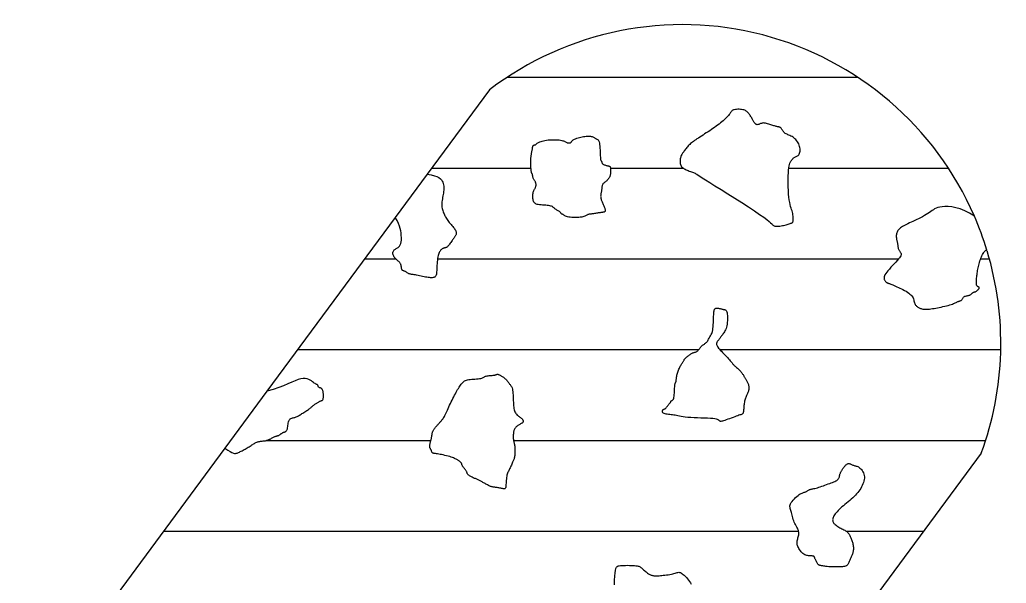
# Model space of a CAD drawing. Header units: millimetres. Extents: x -3 to 2253, y -3 to 1300.
# Drawn here: x 1507.609 to 1508.288, y 904.402 to 904.79 of the extents above; entities that cross this region are included whole.
import ezdxf

# ---------------------------------------------------------------- set-up
doc = ezdxf.new("R2010")
doc.units = ezdxf.units.MM
doc.layers.add('VEILIG', color=7, linetype='Continuous')

# ---------------------------------------------------------------- blocks, each defined once
blk = doc.blocks.new('*X629')
at = {"color": 0}
for p, q in [((101.94453, 103.75), (102.18601, 103.75)), ((101.89259, 103.6875), (101.96097, 103.6875)), ((102.01571, 103.6875), (102.06572, 103.6875)), ((102.13854, 103.6875), (102.24845, 103.6875)), ((101.8464, 103.625), (101.86789, 103.625)), ((101.89657, 103.625), (102.21417, 103.625)), ((102.27068, 103.625), (102.27674, 103.625)), ((101.8002, 103.5625), (102.07651, 103.5625)), ((102.09114, 103.5625), (102.28452, 103.5625)), ((101.77884, 103.5), (101.89203, 103.5)), ((101.94894, 103.5), (102.2741, 103.5)), ((101.70781, 103.4375), (102.14525, 103.4375)), ((102.17809, 103.4375), (102.23139, 103.4375)), ((101.7074, 103.375), (101.75426, 103.375)), ((101.79472, 103.375), (101.90115, 103.375)), ((101.93266, 103.375), (102.01757, 103.375)), ((102.06626, 103.375), (102.1852, 103.375)), ((101.8924, 103.3125), (102.139, 103.3125)), ((101.94423, 103.25), (101.99079, 103.25)), ((102.05123, 103.25), (102.0928, 103.25)), ((101.96731, 103.1875), (101.96899, 103.1875)), ((102.01502, 103.1875), (102.04661, 103.1875)), ((101.97093, 103.125), (102.00041, 103.125))]:
    blk.add_line(p, q, dxfattribs=at)
blk = doc.blocks.new('PIC-26')
at = {"layer": 'VEILIG'}
for p, q in [((2.93246, -0.25855), (2.88946, -0.31674)), ((2.88946, -0.31674), (2.86743, -0.34654)), ((2.86743, -0.34654), (2.77912, -0.46603)), ((2.77912, -0.46603), (2.75014, -0.50523)), ((2.75007, -0.50533), (2.67515, -0.60669)), ((3.27107, -0.50882), (2.95823, -0.93207))]:
    blk.add_line(p, q, dxfattribs=at)
for points in [[(3.09789, -0.27516), (3.09746, -0.27572), (3.09695, -0.27633), (3.09635, -0.27699), (3.09568, -0.27768), (3.09494, -0.2784), (3.09414, -0.27914), (3.09329, -0.27989), (3.0924, -0.28066), (3.09146, -0.28142), (3.09049, -0.28218), (3.08949, -0.28295), (3.08845, -0.28371), (3.08739, -0.28447), (3.0863, -0.28524), (3.08519, -0.286), (3.08405, -0.28676), (3.0829, -0.28752), (3.08174, -0.28828), (3.08058, -0.28903), (3.07945, -0.28976), (3.07834, -0.29048), (3.07727, -0.29117), (3.07625, -0.29183), (3.0753, -0.29246), (3.07442, -0.29305), (3.07361, -0.29362), (3.07286, -0.29415), (3.07217, -0.29467), (3.07153, -0.29519), (3.07092, -0.29569), (3.07035, -0.29621), (3.0698, -0.29673), (3.06928, -0.29728), (3.06877, -0.29784), (3.06829, -0.2984), (3.06782, -0.29897), (3.06737, -0.29955), (3.06694, -0.30011), (3.06653, -0.30067), (3.06614, -0.30121), (3.06577, -0.30174), (3.06542, -0.30225), (3.06509, -0.30276), (3.06479, -0.30327), (3.06452, -0.30379), (3.06428, -0.30433), (3.06407, -0.30489), (3.0639, -0.30549), (3.06377, -0.30611), (3.06368, -0.30677), (3.06363, -0.30744), (3.06362, -0.30811), (3.06367, -0.30877), (3.06376, -0.30941), (3.0639, -0.31001), (3.06411, -0.31057), (3.06436, -0.31108), (3.06468, -0.31154), (3.06505, -0.31195), (3.06548, -0.31233), (3.06597, -0.31268), (3.06651, -0.31301), (3.06711, -0.31332), (3.06777, -0.31363), (3.06848, -0.31393), (3.06923, -0.31423), (3.07, -0.31453), (3.07077, -0.31482), (3.07152, -0.3151), (3.07223, -0.31537), (3.07289, -0.31563), (3.07347, -0.31587), (3.07397, -0.3161), (3.07449, -0.31637), (3.07513, -0.31675), (3.07601, -0.31729), (3.07723, -0.31806), (3.07891, -0.31913), (3.08114, -0.32055), (3.08405, -0.32238), (3.08769, -0.32466), (3.09192, -0.3273), (3.09653, -0.33019), (3.10132, -0.33322), (3.10611, -0.33626), (3.1107, -0.33921), (3.11487, -0.34195), (3.11845, -0.34436), (3.12127, -0.34636), (3.1234, -0.34797), (3.12496, -0.34924), (3.12605, -0.35021), (3.12679, -0.35093), (3.12729, -0.35146), (3.12766, -0.35183), (3.12801, -0.35209), (3.12844, -0.35229), (3.12895, -0.35244), (3.12954, -0.35253), (3.1302, -0.35258), (3.13091, -0.35257), (3.13168, -0.35252), (3.13248, -0.35243), (3.1333, -0.3523), (3.13415, -0.35213), (3.135, -0.35193), (3.13584, -0.35171), (3.13666, -0.35148), (3.13744, -0.35125), (3.13817, -0.35104), (3.13883, -0.35084), (3.13941, -0.35067), (3.1399, -0.35053), (3.1403, -0.35041), (3.14063, -0.3503), (3.14088, -0.35016), (3.14109, -0.34998), (3.14124, -0.34975), (3.14136, -0.34944), (3.14144, -0.34904), (3.14151, -0.34853), (3.14155, -0.34791), (3.14157, -0.34722), (3.14155, -0.34644), (3.14149, -0.34562), (3.14139, -0.34475), (3.14124, -0.34385), (3.14104, -0.34293), (3.14078, -0.34201), (3.14048, -0.34105), (3.14016, -0.34003), (3.13982, -0.33889), (3.13948, -0.33761), (3.13915, -0.33615), (3.13885, -0.33448), (3.1386, -0.33255), (3.13839, -0.33036), (3.13825, -0.32797), (3.13816, -0.32545), (3.13811, -0.32289), (3.13812, -0.32036), (3.13817, -0.31796), (3.13826, -0.31575), (3.13839, -0.31383), (3.13856, -0.31225), (3.13876, -0.31098), (3.13899, -0.30999), (3.13923, -0.30923), (3.13948, -0.30864), (3.13974, -0.30819), (3.13999, -0.30783), (3.14022, -0.30752), (3.14044, -0.30722), (3.14066, -0.30691), (3.14087, -0.30662), (3.14109, -0.30633), (3.14133, -0.30604), (3.1416, -0.30578), (3.1419, -0.30552), (3.14226, -0.30528), (3.14267, -0.30506), (3.14311, -0.30484), (3.14359, -0.30462), (3.14407, -0.30437), (3.14453, -0.30408), (3.14498, -0.30374), (3.14538, -0.30333), (3.14572, -0.30284), (3.14599, -0.30226), (3.14618, -0.3016), (3.14629, -0.30087), (3.14633, -0.30009), (3.14629, -0.29927), (3.14618, -0.29843), (3.14599, -0.29758), (3.14572, -0.29673), (3.14538, -0.29591), (3.14496, -0.2951), (3.14449, -0.29433), (3.14396, -0.29361), (3.14339, -0.29292), (3.14277, -0.2923), (3.14212, -0.29173), (3.14144, -0.29124), (3.14075, -0.29082), (3.14005, -0.29045), (3.13934, -0.29013), (3.13865, -0.28984), (3.13797, -0.28956), (3.13732, -0.28926), (3.13671, -0.28895), (3.13615, -0.28859), (3.13565, -0.28819), (3.13519, -0.28774), (3.13479, -0.28727), (3.13442, -0.28679), (3.1341, -0.28632), (3.13381, -0.28587), (3.13354, -0.28547), (3.1333, -0.28513), (3.13308, -0.28486), (3.13287, -0.28466), (3.13266, -0.28451), (3.13244, -0.2844), (3.1322, -0.28431), (3.13193, -0.28425), (3.13162, -0.28419), (3.13127, -0.28412), (3.13086, -0.28403), (3.1304, -0.28393), (3.12989, -0.2838), (3.12933, -0.28366), (3.12874, -0.2835), (3.12812, -0.28332), (3.12747, -0.28311), (3.12679, -0.2829), (3.1261, -0.28266), (3.12539, -0.28242), (3.12468, -0.28218), (3.12397, -0.28195), (3.12327, -0.28176), (3.12258, -0.28161), (3.12192, -0.28151), (3.1213, -0.28147), (3.1207, -0.28151), (3.12015, -0.2816), (3.11963, -0.28174), (3.11914, -0.28191), (3.11869, -0.28209), (3.11827, -0.28227), (3.11788, -0.28242), (3.11751, -0.28254), (3.11717, -0.28261), (3.11686, -0.28263), (3.11657, -0.2826), (3.11629, -0.28253), (3.11604, -0.28242), (3.1158, -0.28227), (3.11557, -0.28209), (3.11535, -0.28187), (3.11514, -0.28162), (3.11493, -0.28134), (3.11472, -0.28103), (3.11451, -0.28069), (3.11429, -0.28031), (3.11406, -0.27991), (3.11383, -0.27948), (3.11357, -0.27901), (3.1133, -0.27852), (3.11301, -0.278), (3.1127, -0.27747), (3.11238, -0.27693), (3.11204, -0.27639), (3.11169, -0.27586), (3.11133, -0.27535), (3.11096, -0.27486), (3.11057, -0.2744), (3.11017, -0.27398), (3.10974, -0.2736), (3.10927, -0.27326), (3.10876, -0.27295), (3.10818, -0.27269), (3.10754, -0.27247), (3.10682, -0.2723), (3.10603, -0.27217), (3.10517, -0.27209), (3.10428, -0.27205), (3.1034, -0.27206), (3.10253, -0.2721), (3.10172, -0.27219), (3.101, -0.27231), (3.10038, -0.27246), (3.09989, -0.27265), (3.09951, -0.27288), (3.09921, -0.27314), (3.09897, -0.27345), (3.09874, -0.2738), (3.0985, -0.2742), (3.09823, -0.27466)], [(2.96112, -0.30365), (2.96121, -0.30311), (2.96131, -0.30256), (2.96142, -0.302), (2.96153, -0.30144), (2.96164, -0.30089), (2.96175, -0.30036), (2.96185, -0.29986), (2.96194, -0.29938), (2.962, -0.29894), (2.96206, -0.29854), (2.96211, -0.29818), (2.96217, -0.29785), (2.96223, -0.29757), (2.96231, -0.29732), (2.96241, -0.29711), (2.96255, -0.29694), (2.96272, -0.2968), (2.96292, -0.2967), (2.96313, -0.29662), (2.96336, -0.29656), (2.96359, -0.2965), (2.96381, -0.29645), (2.96401, -0.2964), (2.96418, -0.29633), (2.96431, -0.29624), (2.96443, -0.29614), (2.96454, -0.29601), (2.96466, -0.29587), (2.96481, -0.29571), (2.96501, -0.29553), (2.96526, -0.29533), (2.9656, -0.29511), (2.96603, -0.29487), (2.96655, -0.29462), (2.96717, -0.29437), (2.96789, -0.29411), (2.9687, -0.29387), (2.96961, -0.29365), (2.97061, -0.29345), (2.97171, -0.29327), (2.97289, -0.29314), (2.97414, -0.29305), (2.97543, -0.29299), (2.97672, -0.29297), (2.97798, -0.29299), (2.97918, -0.29305), (2.98028, -0.29314), (2.98127, -0.29327), (2.98211, -0.29345), (2.98283, -0.29364), (2.98343, -0.29386), (2.98394, -0.29409), (2.98439, -0.29432), (2.98479, -0.29453), (2.98517, -0.29473), (2.98555, -0.2949), (2.98593, -0.29504), (2.98633, -0.29513), (2.98673, -0.29519), (2.98712, -0.29521), (2.98749, -0.29519), (2.98783, -0.29513), (2.98814, -0.29504), (2.98839, -0.2949), (2.9886, -0.29473), (2.98877, -0.29453), (2.98893, -0.29429), (2.98911, -0.29404), (2.98932, -0.29376), (2.9896, -0.29347), (2.98996, -0.29317), (2.99043, -0.29287), (2.99103, -0.29256), (2.99174, -0.29226), (2.99254, -0.29197), (2.99341, -0.2917), (2.99432, -0.29144), (2.99527, -0.29121), (2.99621, -0.291), (2.99715, -0.29083), (2.99804, -0.2907), (2.9989, -0.2906), (2.99971, -0.29055), (3.00048, -0.29053), (3.0012, -0.29055), (3.00187, -0.2906), (3.00249, -0.2907), (3.00305, -0.29083), (3.00356, -0.291), (3.00401, -0.2912), (3.00443, -0.29142), (3.0048, -0.29165), (3.00515, -0.29187), (3.00548, -0.29209), (3.00579, -0.29229), (3.0061, -0.29246), (3.00641, -0.2926), (3.00671, -0.29273), (3.007, -0.2929), (3.00727, -0.29312), (3.00753, -0.29344), (3.00776, -0.29389), (3.00797, -0.2945), (3.00814, -0.29531), (3.00827, -0.29633), (3.00837, -0.29752), (3.00845, -0.29883), (3.00852, -0.30019), (3.00857, -0.30156), (3.00862, -0.30287), (3.00868, -0.30406), (3.00875, -0.30508), (3.00883, -0.30589), (3.00893, -0.3065), (3.00904, -0.30695), (3.00915, -0.30727), (3.00927, -0.30749), (3.00938, -0.30765), (3.00948, -0.30779), (3.00956, -0.30793), (3.00963, -0.3081), (3.00969, -0.3083), (3.00976, -0.30853), (3.00984, -0.30877), (3.00995, -0.30902), (3.0101, -0.30927), (3.01031, -0.30952), (3.01058, -0.30976), (3.01092, -0.30998), (3.01132, -0.31018), (3.01176, -0.31036), (3.01223, -0.31052), (3.01271, -0.31067), (3.01318, -0.31079), (3.01363, -0.3109), (3.01404, -0.31098), (3.01439, -0.31105), (3.01469, -0.31111), (3.01495, -0.31119), (3.01516, -0.31129), (3.01533, -0.31142), (3.01547, -0.31161), (3.01558, -0.31187), (3.01567, -0.3122), (3.01573, -0.31263), (3.01578, -0.31313), (3.01581, -0.31369), (3.01582, -0.31429), (3.01581, -0.31491), (3.01578, -0.31552), (3.01573, -0.31612), (3.01567, -0.31668), (3.01558, -0.31719), (3.01548, -0.31764), (3.01535, -0.31806), (3.01521, -0.31844), (3.01505, -0.31878), (3.01487, -0.31911), (3.01467, -0.31943), (3.01445, -0.31973), (3.01421, -0.32004), (3.01395, -0.32034), (3.01368, -0.32064), (3.0134, -0.32093), (3.01311, -0.32121), (3.01281, -0.32148), (3.01251, -0.32173), (3.01221, -0.32197), (3.0119, -0.32219), (3.0116, -0.3224), (3.01131, -0.32262), (3.01104, -0.32284), (3.01078, -0.32308), (3.01055, -0.32335), (3.01034, -0.32365), (3.01017, -0.32401), (3.01004, -0.32442), (3.00993, -0.32487), (3.00985, -0.32537), (3.00979, -0.32589), (3.00974, -0.32643), (3.00969, -0.32698), (3.00963, -0.32753), (3.00956, -0.32808), (3.00948, -0.3286), (3.00938, -0.32911), (3.00928, -0.3296), (3.00918, -0.33009), (3.00909, -0.33056), (3.00902, -0.33102), (3.00897, -0.33149), (3.00895, -0.33194), (3.00897, -0.3324), (3.00902, -0.33286), (3.00911, -0.33333), (3.00923, -0.3338), (3.00938, -0.33428), (3.00955, -0.33478), (3.00975, -0.33529), (3.00997, -0.33581), (3.01021, -0.33635), (3.01045, -0.33691), (3.01071, -0.33747), (3.01096, -0.33802), (3.0112, -0.33857), (3.01143, -0.3391), (3.01163, -0.33961), (3.0118, -0.34008), (3.01193, -0.34052), (3.01203, -0.34092), (3.01209, -0.34129), (3.01211, -0.34161), (3.01209, -0.3419), (3.01203, -0.34215), (3.01193, -0.34236), (3.0118, -0.34253), (3.01163, -0.34266), (3.01142, -0.34277), (3.01116, -0.34285), (3.01086, -0.34291), (3.01051, -0.34296), (3.01011, -0.34301), (3.00966, -0.34307), (3.00915, -0.34314), (3.00859, -0.34322), (3.00799, -0.34332), (3.00735, -0.34343), (3.00669, -0.34354), (3.00602, -0.34366), (3.00535, -0.34377), (3.00469, -0.34387), (3.00407, -0.34395), (3.00347, -0.34402), (3.00292, -0.34408), (3.0024, -0.34413), (3.0019, -0.34418), (3.00144, -0.34424), (3.001, -0.34432), (3.00059, -0.34443), (3.0002, -0.34456), (2.99982, -0.34473), (2.99945, -0.34493), (2.99904, -0.34515), (2.9986, -0.34538), (2.99808, -0.3456), (2.99748, -0.34582), (2.99677, -0.34602), (2.99593, -0.34619), (2.99494, -0.34632), (2.99384, -0.34642), (2.99266, -0.34648), (2.99145, -0.3465), (2.99023, -0.34648), (2.98906, -0.34642), (2.98796, -0.34632), (2.98697, -0.34619), (2.98613, -0.34602), (2.98542, -0.34582), (2.98483, -0.3456), (2.98435, -0.34538), (2.98395, -0.34515), (2.98362, -0.34493), (2.98334, -0.34473), (2.9831, -0.34456), (2.98288, -0.34443), (2.98268, -0.34432), (2.9825, -0.34424), (2.98234, -0.34418), (2.9822, -0.34413), (2.98207, -0.34408), (2.98197, -0.34402), (2.98188, -0.34395), (2.98181, -0.34387), (2.98175, -0.34376), (2.98169, -0.34364), (2.9816, -0.34349), (2.98149, -0.34333), (2.98134, -0.34315), (2.98113, -0.34295), (2.98086, -0.34273), (2.98052, -0.34249), (2.98012, -0.34224), (2.97968, -0.34197), (2.97921, -0.34169), (2.97873, -0.3414), (2.97826, -0.3411), (2.97781, -0.3408), (2.9774, -0.34049), (2.97705, -0.34019), (2.97672, -0.33989), (2.9764, -0.3396), (2.97606, -0.33932), (2.97567, -0.33906), (2.9752, -0.33883), (2.97464, -0.33863), (2.97394, -0.33846), (2.97311, -0.33832), (2.97216, -0.33821), (2.97113, -0.33813), (2.97005, -0.33805), (2.96897, -0.33797), (2.96791, -0.33788), (2.96691, -0.33778), (2.96601, -0.33764), (2.96523, -0.33747), (2.96458, -0.33725), (2.96404, -0.33699), (2.96359, -0.33668), (2.96323, -0.3363), (2.96294, -0.33587), (2.96272, -0.33537), (2.96255, -0.33479), (2.96241, -0.33415), (2.96232, -0.33344), (2.96226, -0.3327), (2.96224, -0.33194), (2.96226, -0.33118), (2.96232, -0.33044), (2.96241, -0.32974), (2.96255, -0.32909), (2.96272, -0.32852), (2.96292, -0.32801), (2.96313, -0.32755), (2.96336, -0.32714), (2.96359, -0.32675), (2.96381, -0.32638), (2.96401, -0.32601), (2.96418, -0.32563), (2.96431, -0.32524), (2.9644, -0.32484), (2.96446, -0.32443), (2.96448, -0.32401), (2.96446, -0.32359), (2.9644, -0.32317), (2.96431, -0.32277), (2.96418, -0.32238), (2.96401, -0.32201), (2.96381, -0.32165), (2.96359, -0.3213), (2.96336, -0.32095), (2.96313, -0.32061), (2.96292, -0.32026), (2.96272, -0.3199), (2.96255, -0.31953), (2.96241, -0.31914), (2.96231, -0.31874), (2.96223, -0.31834), (2.96217, -0.31795), (2.96211, -0.31758), (2.96206, -0.31724), (2.962, -0.31694), (2.96194, -0.31668), (2.96185, -0.31648), (2.96175, -0.3163), (2.96164, -0.31614), (2.96153, -0.31597), (2.96142, -0.31575), (2.96131, -0.31548), (2.96121, -0.31512), (2.96112, -0.31464), (2.96106, -0.31405), (2.961, -0.31334), (2.96097, -0.31256), (2.96094, -0.31172), (2.96093, -0.31085), (2.96092, -0.30998), (2.96092, -0.30913), (2.96092, -0.30834), (2.96092, -0.30761), (2.96092, -0.30695), (2.96093, -0.30634), (2.96094, -0.30577), (2.96097, -0.30523), (2.961, -0.3047), (2.96106, -0.30418)], [(3.06085, -0.45935), (3.06092, -0.45901), (3.06097, -0.45859), (3.06102, -0.45812), (3.06108, -0.45759), (3.06114, -0.45702), (3.06122, -0.4564), (3.06132, -0.45575), (3.06146, -0.45507), (3.06163, -0.45438), (3.06183, -0.45367), (3.06207, -0.45296), (3.06232, -0.45225), (3.0626, -0.45155), (3.06289, -0.45087), (3.06319, -0.45021), (3.06349, -0.44958), (3.0638, -0.44899), (3.0641, -0.44843), (3.0644, -0.44791), (3.06469, -0.44742), (3.06497, -0.44695), (3.06524, -0.44652), (3.0655, -0.4461), (3.06573, -0.44571), (3.06595, -0.44534), (3.06616, -0.44499), (3.06636, -0.44465), (3.06655, -0.44434), (3.06674, -0.44404), (3.06694, -0.44377), (3.06714, -0.44351), (3.06736, -0.44327), (3.0676, -0.44305), (3.06785, -0.44284), (3.06812, -0.44265), (3.06841, -0.44246), (3.0687, -0.44226), (3.06899, -0.44207), (3.0693, -0.44186), (3.0696, -0.44164), (3.06991, -0.4414), (3.07021, -0.44116), (3.07053, -0.4409), (3.07085, -0.44065), (3.07118, -0.44041), (3.07152, -0.44018), (3.07187, -0.43998), (3.07225, -0.43981), (3.07264, -0.43967), (3.07304, -0.43956), (3.07346, -0.43946), (3.07387, -0.43935), (3.07429, -0.43923), (3.07471, -0.43907), (3.07511, -0.43886), (3.0755, -0.43859), (3.07588, -0.43825), (3.07623, -0.43785), (3.07658, -0.43741), (3.07693, -0.43694), (3.07727, -0.43646), (3.07762, -0.43598), (3.07798, -0.43554), (3.07835, -0.43513), (3.07874, -0.43477), (3.07915, -0.43446), (3.07956, -0.43418), (3.07998, -0.43391), (3.0804, -0.43364), (3.08081, -0.43335), (3.08122, -0.43304), (3.08161, -0.43269), (3.08198, -0.43228), (3.08234, -0.43182), (3.08268, -0.43133), (3.08301, -0.4308), (3.08333, -0.43026), (3.08364, -0.42971), (3.08395, -0.42916), (3.08425, -0.42862), (3.08456, -0.42809), (3.08486, -0.42755), (3.08515, -0.42699), (3.08542, -0.42638), (3.08568, -0.42569), (3.08591, -0.4249), (3.08612, -0.42398), (3.08629, -0.42292), (3.08642, -0.4217), (3.08653, -0.42035), (3.08661, -0.41893), (3.08667, -0.41747), (3.08672, -0.41604), (3.08678, -0.41468), (3.08683, -0.41342), (3.0869, -0.41234), (3.08699, -0.41144), (3.08709, -0.41074), (3.08722, -0.4102), (3.08736, -0.40979), (3.08752, -0.4095), (3.0877, -0.4093), (3.0879, -0.40917), (3.08812, -0.40908), (3.08836, -0.40901), (3.08862, -0.40896), (3.08889, -0.40894), (3.08919, -0.40893), (3.0895, -0.40894), (3.08984, -0.40896), (3.09019, -0.40901), (3.09056, -0.40908), (3.09095, -0.40916), (3.09136, -0.40926), (3.09177, -0.40937), (3.09219, -0.40949), (3.09261, -0.4096), (3.09303, -0.40971), (3.09343, -0.40981), (3.09382, -0.40989), (3.09419, -0.40996), (3.09454, -0.41004), (3.09487, -0.41015), (3.09517, -0.41033), (3.09544, -0.41058), (3.09568, -0.41095), (3.09589, -0.41146), (3.09606, -0.41213), (3.09619, -0.41298), (3.09628, -0.41399), (3.09633, -0.41511), (3.09634, -0.4163), (3.0963, -0.41754), (3.0962, -0.41877), (3.09606, -0.41997), (3.09586, -0.42109), (3.0956, -0.4221), (3.0953, -0.42301), (3.09495, -0.42383), (3.09458, -0.42457), (3.09419, -0.42525), (3.09379, -0.42587), (3.0934, -0.42644), (3.09301, -0.42699), (3.09263, -0.42751), (3.09228, -0.42802), (3.09194, -0.42851), (3.09161, -0.42897), (3.09129, -0.42942), (3.09097, -0.42985), (3.09067, -0.43026), (3.09036, -0.43065), (3.09006, -0.43102), (3.08976, -0.43138), (3.08949, -0.43173), (3.08924, -0.43208), (3.08903, -0.43242), (3.08887, -0.43277), (3.08877, -0.43313), (3.08873, -0.4335), (3.08877, -0.43389), (3.08889, -0.43431), (3.08909, -0.43476), (3.08937, -0.43526), (3.08974, -0.4358), (3.09019, -0.43639), (3.09074, -0.43705), (3.09138, -0.43778), (3.09211, -0.43857), (3.09291, -0.43943), (3.09375, -0.44031), (3.09461, -0.44121), (3.09546, -0.4421), (3.09627, -0.44296), (3.09702, -0.44376), (3.09769, -0.44449), (3.09824, -0.44513), (3.09871, -0.44569), (3.0991, -0.44619), (3.09944, -0.44663), (3.09976, -0.44703), (3.10006, -0.44741), (3.10038, -0.44778), (3.10074, -0.44815), (3.10115, -0.44855), (3.1016, -0.44895), (3.10209, -0.44937), (3.1026, -0.44981), (3.10311, -0.45025), (3.10363, -0.4507), (3.10413, -0.45116), (3.10461, -0.45161), (3.10505, -0.45207), (3.10545, -0.45253), (3.10582, -0.45298), (3.10616, -0.45342), (3.10647, -0.45385), (3.10675, -0.45428), (3.10701, -0.45468), (3.10725, -0.45507), (3.10747, -0.45545), (3.10768, -0.45581), (3.10788, -0.45615), (3.10807, -0.4565), (3.10826, -0.45684), (3.10845, -0.45719), (3.10866, -0.45755), (3.10888, -0.45792), (3.10912, -0.45832), (3.10937, -0.45873), (3.10962, -0.45915), (3.10987, -0.4596), (3.11012, -0.46007), (3.11034, -0.46056), (3.11054, -0.46106), (3.11071, -0.46159), (3.11085, -0.46213), (3.11094, -0.46269), (3.111, -0.46325), (3.11102, -0.46383), (3.111, -0.4644), (3.11094, -0.46496), (3.11085, -0.46552), (3.11071, -0.46606), (3.11054, -0.46659), (3.11034, -0.4671), (3.11012, -0.46761), (3.10987, -0.46813), (3.10962, -0.46865), (3.10937, -0.46918), (3.10912, -0.46975), (3.10888, -0.47034), (3.10866, -0.47097), (3.10846, -0.47163), (3.10828, -0.47232), (3.10812, -0.47304), (3.10797, -0.47377), (3.10785, -0.47452), (3.10775, -0.47527), (3.10766, -0.47604), (3.10759, -0.4768), (3.10754, -0.47755), (3.10748, -0.47827), (3.10743, -0.47896), (3.10737, -0.4796), (3.10729, -0.48019), (3.10718, -0.4807), (3.10705, -0.48113), (3.10687, -0.48146), (3.10665, -0.48173), (3.10636, -0.48194), (3.10598, -0.48212), (3.10551, -0.48229), (3.10493, -0.48247), (3.10423, -0.48269), (3.10339, -0.48296), (3.1024, -0.4833), (3.1013, -0.48369), (3.10012, -0.48413), (3.09891, -0.48459), (3.09769, -0.48504), (3.09652, -0.48548), (3.09542, -0.48587), (3.09443, -0.48621), (3.09359, -0.48648), (3.09289, -0.48668), (3.09231, -0.48681), (3.09184, -0.48687), (3.09146, -0.48689), (3.09117, -0.48684), (3.09094, -0.48675), (3.09077, -0.48662), (3.09062, -0.48645), (3.09047, -0.48625), (3.09024, -0.48603), (3.0899, -0.48581), (3.08939, -0.48558), (3.08865, -0.48536), (3.08763, -0.48516), (3.08629, -0.48499), (3.08459, -0.48486), (3.08258, -0.48475), (3.08037, -0.48466), (3.07802, -0.48459), (3.07563, -0.48451), (3.07327, -0.48442), (3.07103, -0.48431), (3.06899, -0.48418), (3.06722, -0.48401), (3.06569, -0.48381), (3.06437, -0.48359), (3.06322, -0.48336), (3.06218, -0.48314), (3.06123, -0.48292), (3.06033, -0.48272), (3.05942, -0.48255), (3.05849, -0.48241), (3.05755, -0.48231), (3.0566, -0.48221), (3.05568, -0.48212), (3.05482, -0.48202), (3.05402, -0.48189), (3.05331, -0.48173), (3.05271, -0.48153), (3.05224, -0.48128), (3.05189, -0.48098), (3.05165, -0.48065), (3.05151, -0.48031), (3.05146, -0.47997), (3.05148, -0.47964), (3.05156, -0.47935), (3.05169, -0.47909), (3.05186, -0.47889), (3.05206, -0.47873), (3.05229, -0.47861), (3.05253, -0.4785), (3.05278, -0.47841), (3.05304, -0.47832), (3.05329, -0.47821), (3.05352, -0.47807), (3.05374, -0.4779), (3.05395, -0.4777), (3.05414, -0.47746), (3.05434, -0.47721), (3.05453, -0.47693), (3.05472, -0.47664), (3.05493, -0.47634), (3.05515, -0.47604), (3.05539, -0.47573), (3.05564, -0.47543), (3.05589, -0.47513), (3.05614, -0.47484), (3.05638, -0.47456), (3.05661, -0.47429), (3.05681, -0.47404), (3.05698, -0.4738), (3.05712, -0.47358), (3.05722, -0.47338), (3.05731, -0.4732), (3.05739, -0.47304), (3.05747, -0.47289), (3.05755, -0.47277), (3.05766, -0.47266), (3.0578, -0.47258), (3.05797, -0.47251), (3.05817, -0.47243), (3.05838, -0.47232), (3.05861, -0.47214), (3.05884, -0.47189), (3.05906, -0.47152), (3.05925, -0.47101), (3.05942, -0.47034), (3.05956, -0.46949), (3.05966, -0.46849), (3.05974, -0.46741), (3.05981, -0.46627), (3.05986, -0.46513), (3.05991, -0.46404), (3.05997, -0.46305), (3.06004, -0.4622), (3.06012, -0.46152), (3.06022, -0.46101), (3.06033, -0.46062), (3.06044, -0.46032), (3.06056, -0.46007), (3.06066, -0.45985), (3.06076, -0.45962)], [(2.90129, -0.48357), (2.90168, -0.48283), (2.90209, -0.48202), (2.90252, -0.48112), (2.90297, -0.48016), (2.90343, -0.47914), (2.90392, -0.47807), (2.90443, -0.47697), (2.90495, -0.47583), (2.90549, -0.47468), (2.90605, -0.47352), (2.90662, -0.47236), (2.90719, -0.4712), (2.90776, -0.47007), (2.90833, -0.46896), (2.90888, -0.4679), (2.90943, -0.46688), (2.90995, -0.46592), (2.91046, -0.46501), (2.91096, -0.46416), (2.91144, -0.46337), (2.91191, -0.46263), (2.91238, -0.46196), (2.91284, -0.46134), (2.91329, -0.46077), (2.91375, -0.46027), (2.91423, -0.45982), (2.91473, -0.45942), (2.91528, -0.45907), (2.91588, -0.45877), (2.91656, -0.45851), (2.91732, -0.4583), (2.91818, -0.45813), (2.91915, -0.45799), (2.9202, -0.45789), (2.92129, -0.4578), (2.9224, -0.45772), (2.92349, -0.45764), (2.92453, -0.45755), (2.92549, -0.45745), (2.92632, -0.45731), (2.92701, -0.45714), (2.92758, -0.45694), (2.92806, -0.45673), (2.92848, -0.4565), (2.92887, -0.45627), (2.92927, -0.45605), (2.9297, -0.45586), (2.93019, -0.45569), (2.93076, -0.45555), (2.93141, -0.45545), (2.93211, -0.45537), (2.93283, -0.4553), (2.93355, -0.45525), (2.93425, -0.4552), (2.9349, -0.45514), (2.93548, -0.45507), (2.93597, -0.45499), (2.93638, -0.45489), (2.93672, -0.45479), (2.937, -0.45469), (2.93726, -0.4546), (2.93748, -0.45453), (2.9377, -0.45448), (2.93792, -0.45446), (2.93816, -0.45448), (2.93842, -0.45454), (2.93869, -0.45462), (2.93899, -0.45474), (2.9393, -0.45489), (2.93964, -0.45507), (2.93999, -0.45526), (2.94036, -0.45548), (2.94075, -0.45572), (2.94116, -0.45598), (2.94157, -0.45625), (2.94199, -0.45655), (2.94241, -0.45686), (2.94282, -0.4572), (2.94323, -0.45755), (2.94362, -0.45792), (2.94399, -0.45831), (2.94435, -0.45872), (2.94469, -0.45913), (2.94502, -0.45955), (2.94534, -0.45997), (2.94565, -0.46039), (2.94596, -0.46079), (2.94627, -0.46118), (2.94657, -0.46156), (2.94687, -0.46193), (2.94716, -0.46234), (2.94744, -0.46278), (2.94769, -0.4633), (2.94793, -0.4639), (2.94813, -0.46461), (2.9483, -0.46545), (2.94844, -0.46644), (2.94854, -0.46755), (2.94862, -0.46875), (2.94868, -0.47001), (2.94874, -0.4713), (2.94879, -0.47258), (2.94884, -0.47383), (2.94891, -0.47502), (2.949, -0.47612), (2.94911, -0.47712), (2.94925, -0.47805), (2.94942, -0.47889), (2.94963, -0.47965), (2.94988, -0.48034), (2.95019, -0.48097), (2.95054, -0.48153), (2.95095, -0.48204), (2.9514, -0.4825), (2.95188, -0.48291), (2.95237, -0.48329), (2.95286, -0.48364), (2.95334, -0.48397), (2.95379, -0.48428), (2.9542, -0.48459), (2.95456, -0.48489), (2.95485, -0.48519), (2.9551, -0.48549), (2.9553, -0.48578), (2.95544, -0.48606), (2.95555, -0.48633), (2.95561, -0.48659), (2.95563, -0.48682), (2.95561, -0.48704), (2.95555, -0.48725), (2.95544, -0.48745), (2.9553, -0.48764), (2.9551, -0.48783), (2.95485, -0.48803), (2.95456, -0.48823), (2.9542, -0.48845), (2.95379, -0.48869), (2.95334, -0.48895), (2.95286, -0.48922), (2.95237, -0.48952), (2.95188, -0.48984), (2.9514, -0.49017), (2.95095, -0.49052), (2.95054, -0.49089), (2.95019, -0.49129), (2.94988, -0.4917), (2.94963, -0.49214), (2.94942, -0.4926), (2.94925, -0.49309), (2.94911, -0.49361), (2.949, -0.49417), (2.94891, -0.49476), (2.94884, -0.49539), (2.9488, -0.49604), (2.94877, -0.49671), (2.94876, -0.49738), (2.94877, -0.49804), (2.9488, -0.49868), (2.94884, -0.49929), (2.94891, -0.49985), (2.949, -0.50036), (2.9491, -0.50083), (2.9492, -0.50128), (2.94932, -0.50173), (2.94943, -0.5022), (2.94954, -0.50271), (2.94964, -0.50328), (2.94973, -0.50392), (2.94979, -0.50465), (2.94984, -0.50545), (2.94987, -0.5063), (2.94988, -0.50718), (2.94987, -0.50805), (2.94984, -0.5089), (2.94979, -0.5097), (2.94973, -0.51043), (2.94964, -0.51107), (2.94953, -0.51164), (2.94941, -0.51215), (2.94927, -0.51262), (2.94911, -0.51307), (2.94892, -0.51352), (2.94872, -0.51399), (2.9485, -0.5145), (2.94827, -0.51506), (2.94801, -0.51567), (2.94774, -0.51631), (2.94746, -0.51697), (2.94717, -0.51764), (2.94687, -0.51831), (2.94657, -0.51896), (2.94627, -0.51959), (2.94596, -0.52019), (2.94566, -0.52076), (2.94537, -0.52133), (2.94509, -0.52191), (2.94484, -0.52251), (2.94461, -0.52317), (2.9444, -0.52388), (2.94423, -0.52468), (2.9441, -0.52556), (2.94399, -0.52651), (2.94391, -0.52749), (2.94385, -0.52847), (2.94379, -0.52942), (2.94374, -0.53032), (2.94369, -0.53112), (2.94362, -0.5318), (2.94353, -0.53234), (2.94342, -0.53274), (2.94327, -0.53302), (2.94309, -0.5332), (2.94285, -0.53329), (2.94256, -0.53332), (2.94221, -0.53329), (2.94179, -0.53323), (2.94129, -0.53314), (2.94074, -0.53304), (2.94015, -0.53293), (2.93952, -0.53282), (2.93889, -0.53271), (2.93827, -0.5326), (2.93767, -0.5325), (2.93711, -0.53241), (2.9366, -0.53234), (2.93614, -0.53229), (2.93571, -0.53224), (2.9353, -0.53218), (2.9349, -0.53212), (2.9345, -0.53204), (2.93409, -0.53194), (2.93365, -0.5318), (2.93317, -0.53163), (2.93266, -0.53143), (2.93213, -0.53119), (2.93159, -0.53094), (2.93103, -0.53066), (2.93047, -0.53037), (2.92992, -0.53007), (2.92937, -0.52977), (2.92885, -0.52946), (2.92834, -0.52916), (2.92785, -0.52886), (2.92736, -0.52857), (2.92689, -0.52829), (2.92642, -0.52802), (2.92596, -0.52777), (2.92551, -0.52753), (2.92505, -0.52731), (2.92459, -0.5271), (2.92412, -0.52691), (2.92365, -0.52671), (2.92317, -0.52652), (2.92267, -0.52633), (2.92216, -0.52612), (2.92164, -0.5259), (2.9211, -0.52566), (2.92055, -0.52541), (2.92, -0.52514), (2.91948, -0.52486), (2.91898, -0.52457), (2.91852, -0.52427), (2.91811, -0.52397), (2.91777, -0.52366), (2.9175, -0.52336), (2.91729, -0.52305), (2.91712, -0.52273), (2.91698, -0.52241), (2.91685, -0.52209), (2.91671, -0.52174), (2.91655, -0.52139), (2.91635, -0.52102), (2.91609, -0.52063), (2.91579, -0.52022), (2.91547, -0.51981), (2.91513, -0.51939), (2.91479, -0.51897), (2.91446, -0.51855), (2.91416, -0.51815), (2.9139, -0.51776), (2.9137, -0.51739), (2.91355, -0.51703), (2.91342, -0.5167), (2.91332, -0.51639), (2.91323, -0.51609), (2.91313, -0.51581), (2.91302, -0.51556), (2.91289, -0.51532), (2.91272, -0.5151), (2.91251, -0.51489), (2.91227, -0.51469), (2.912, -0.5145), (2.9117, -0.51431), (2.91137, -0.51411), (2.91102, -0.51391), (2.91065, -0.51369), (2.91026, -0.51345), (2.90983, -0.5132), (2.90936, -0.51293), (2.90884, -0.51265), (2.90825, -0.51236), (2.90759, -0.51206), (2.90683, -0.51175), (2.90597, -0.51145), (2.905, -0.51115), (2.90394, -0.51085), (2.90283, -0.51056), (2.90169, -0.51028), (2.90055, -0.51002), (2.89944, -0.50979), (2.89839, -0.50959), (2.89742, -0.50941), (2.89656, -0.50928), (2.89581, -0.50917), (2.89515, -0.50909), (2.8946, -0.50901), (2.89412, -0.50893), (2.89373, -0.50884), (2.8934, -0.50874), (2.89315, -0.5086), (2.89294, -0.50843), (2.89279, -0.50823), (2.89267, -0.508), (2.89257, -0.50775), (2.89249, -0.50749), (2.89241, -0.50722), (2.89233, -0.50695), (2.89222, -0.50669), (2.8921, -0.50643), (2.89195, -0.50618), (2.89179, -0.50592), (2.89164, -0.50565), (2.89149, -0.50537), (2.89137, -0.50505), (2.89128, -0.5047), (2.89123, -0.50431), (2.89123, -0.50386), (2.89127, -0.50338), (2.89135, -0.50286), (2.89146, -0.50232), (2.89158, -0.50177), (2.89172, -0.50121), (2.89186, -0.50066), (2.892, -0.50011), (2.89213, -0.49959), (2.89224, -0.4991), (2.89235, -0.49862), (2.89244, -0.49816), (2.89253, -0.49771), (2.8926, -0.49728), (2.89267, -0.49686), (2.89273, -0.49645), (2.89279, -0.49605), (2.89284, -0.49566), (2.89291, -0.49528), (2.89298, -0.4949), (2.89307, -0.49451), (2.89318, -0.49413), (2.89333, -0.49375), (2.89351, -0.49336), (2.89373, -0.49296), (2.89398, -0.49255), (2.89427, -0.49215), (2.89457, -0.49174), (2.8949, -0.49133), (2.89524, -0.49092), (2.89559, -0.49051), (2.89594, -0.49011), (2.89629, -0.48971), (2.89663, -0.48932), (2.89697, -0.48893), (2.8973, -0.48856), (2.89763, -0.48819), (2.89796, -0.48782), (2.89828, -0.48747), (2.89861, -0.48712), (2.89892, -0.48678), (2.89924, -0.48644), (2.89956, -0.48608), (2.89988, -0.48569), (2.90021, -0.48526), (2.90056, -0.48477), (2.90091, -0.48421)], [(3.1445, -0.56844), (3.14467, -0.56781), (3.14485, -0.56715), (3.14504, -0.56645), (3.14521, -0.56574), (3.14534, -0.56501), (3.14541, -0.56426), (3.14541, -0.5635), (3.14531, -0.56274), (3.14511, -0.56197), (3.14481, -0.5612), (3.14444, -0.56043), (3.14401, -0.55963), (3.14356, -0.55882), (3.14311, -0.55799), (3.14267, -0.55712), (3.14226, -0.55622), (3.1419, -0.55529), (3.1416, -0.55434), (3.14133, -0.55337), (3.14109, -0.55241), (3.14087, -0.55147), (3.14066, -0.55056), (3.14044, -0.5497), (3.14022, -0.5489), (3.13999, -0.54817), (3.13976, -0.5475), (3.13956, -0.54687), (3.13941, -0.54625), (3.13934, -0.54564), (3.13936, -0.54501), (3.13952, -0.54433), (3.13982, -0.54361), (3.14028, -0.54281), (3.14088, -0.54196), (3.14159, -0.54109), (3.14239, -0.54022), (3.14323, -0.53938), (3.14408, -0.5386), (3.14492, -0.53789), (3.14572, -0.5373), (3.14644, -0.53683), (3.1471, -0.53647), (3.1477, -0.5362), (3.14824, -0.536), (3.14873, -0.53585), (3.14918, -0.53572), (3.1496, -0.5356), (3.14999, -0.53547), (3.15037, -0.5353), (3.15072, -0.5351), (3.15107, -0.53488), (3.15142, -0.53465), (3.15176, -0.53442), (3.15211, -0.53421), (3.15247, -0.53401), (3.15284, -0.53384), (3.15323, -0.5337), (3.15366, -0.53359), (3.15412, -0.5335), (3.15462, -0.5334), (3.15519, -0.5333), (3.15582, -0.53318), (3.15653, -0.53302), (3.15732, -0.53282), (3.1582, -0.53256), (3.15917, -0.53226), (3.16019, -0.53192), (3.16126, -0.53155), (3.16236, -0.53116), (3.16347, -0.53076), (3.16458, -0.53036), (3.16566, -0.52997), (3.16671, -0.5296), (3.16771, -0.52924), (3.16865, -0.52889), (3.16953, -0.52855), (3.17033, -0.5282), (3.17104, -0.52785), (3.17166, -0.52749), (3.17218, -0.52712), (3.17258, -0.52673), (3.17289, -0.52633), (3.17311, -0.52591), (3.17327, -0.52549), (3.17338, -0.52507), (3.17346, -0.52466), (3.17353, -0.52426), (3.1736, -0.52386), (3.17369, -0.52349), (3.17379, -0.52313), (3.17392, -0.52278), (3.17406, -0.52244), (3.17422, -0.5221), (3.1744, -0.52175), (3.1746, -0.52139), (3.17482, -0.52102), (3.17506, -0.52063), (3.17532, -0.52022), (3.17558, -0.51981), (3.17587, -0.51939), (3.17616, -0.51897), (3.17645, -0.51855), (3.17676, -0.51815), (3.17706, -0.51776), (3.17737, -0.51739), (3.17768, -0.51704), (3.17799, -0.51673), (3.17831, -0.51646), (3.17864, -0.51624), (3.17898, -0.51607), (3.17933, -0.51596), (3.17971, -0.51593), (3.1801, -0.51596), (3.18051, -0.51606), (3.18093, -0.51621), (3.18136, -0.51639), (3.1818, -0.51658), (3.18225, -0.51679), (3.18271, -0.51698), (3.18317, -0.51715), (3.18363, -0.51729), (3.18409, -0.5174), (3.18455, -0.51751), (3.18502, -0.51763), (3.18551, -0.51778), (3.186, -0.51798), (3.18651, -0.51824), (3.18703, -0.51857), (3.18758, -0.519), (3.18812, -0.51952), (3.18865, -0.52012), (3.18915, -0.52079), (3.1896, -0.52152), (3.18998, -0.52232), (3.19029, -0.52317), (3.19049, -0.52407), (3.19059, -0.525), (3.19058, -0.52597), (3.19047, -0.52696), (3.19026, -0.52796), (3.18998, -0.52898), (3.18961, -0.52999), (3.18917, -0.53101), (3.18866, -0.53201), (3.1881, -0.53299), (3.18748, -0.53396), (3.1868, -0.53491), (3.18607, -0.53585), (3.18528, -0.53678), (3.18443, -0.5377), (3.18352, -0.53862), (3.18256, -0.53954), (3.18154, -0.54045), (3.18048, -0.54136), (3.1794, -0.54227), (3.17831, -0.54317), (3.17723, -0.54407), (3.17617, -0.54495), (3.17516, -0.54581), (3.17421, -0.54666), (3.17333, -0.54749), (3.17253, -0.5483), (3.17181, -0.54908), (3.17116, -0.54984), (3.17059, -0.55057), (3.17009, -0.55127), (3.16967, -0.55193), (3.16933, -0.55256), (3.16906, -0.55315), (3.16887, -0.55371), (3.16876, -0.55424), (3.16872, -0.55475), (3.16876, -0.55524), (3.16887, -0.55571), (3.16906, -0.55617), (3.16933, -0.55663), (3.16967, -0.55709), (3.17008, -0.55754), (3.17055, -0.55799), (3.17108, -0.55844), (3.17166, -0.55887), (3.17228, -0.55929), (3.17293, -0.5597), (3.1736, -0.56009), (3.1743, -0.56046), (3.175, -0.56082), (3.17569, -0.56117), (3.17637, -0.56152), (3.17703, -0.56186), (3.17764, -0.56221), (3.1782, -0.56257), (3.17869, -0.56294), (3.17911, -0.56333), (3.17947, -0.56374), (3.17977, -0.56417), (3.18004, -0.56462), (3.18027, -0.56509), (3.18049, -0.56557), (3.18071, -0.56608), (3.18093, -0.5666), (3.18117, -0.56715), (3.18141, -0.56771), (3.18167, -0.56829), (3.18192, -0.56889), (3.18216, -0.56951), (3.18239, -0.57015), (3.18259, -0.57081), (3.18276, -0.57149), (3.18289, -0.57218), (3.18299, -0.57289), (3.18305, -0.5736), (3.18307, -0.57431), (3.18305, -0.57501), (3.18299, -0.5757), (3.18289, -0.57636), (3.18276, -0.57698), (3.18259, -0.57758), (3.18239, -0.57814), (3.18216, -0.57868), (3.18192, -0.5792), (3.18167, -0.57971), (3.18141, -0.58022), (3.18117, -0.58073), (3.18093, -0.58126), (3.18071, -0.5818), (3.1805, -0.58235), (3.18031, -0.5829), (3.18011, -0.58345), (3.17992, -0.58397), (3.17973, -0.58446), (3.17952, -0.58492), (3.1793, -0.58533), (3.17906, -0.58568), (3.17878, -0.58598), (3.17845, -0.58624), (3.17805, -0.58645), (3.17757, -0.58662), (3.17698, -0.58676), (3.17628, -0.58687), (3.17543, -0.58696), (3.17445, -0.58702), (3.17334, -0.58707), (3.17215, -0.5871), (3.1709, -0.58711), (3.16964, -0.5871), (3.16839, -0.58707), (3.16719, -0.58702), (3.16607, -0.58696), (3.16506, -0.58687), (3.16415, -0.58677), (3.16335, -0.58666), (3.16264, -0.58655), (3.16201, -0.58644), (3.16146, -0.58633), (3.16099, -0.58623), (3.16058, -0.58614), (3.16022, -0.58607), (3.15991, -0.58601), (3.15965, -0.58595), (3.15941, -0.58586), (3.15918, -0.58575), (3.15897, -0.5856), (3.15876, -0.58539), (3.15854, -0.58512), (3.1583, -0.58478), (3.15805, -0.58438), (3.1578, -0.58394), (3.15755, -0.58347), (3.15731, -0.58299), (3.15708, -0.58252), (3.15688, -0.58207), (3.15671, -0.58167), (3.15657, -0.58131), (3.15647, -0.58101), (3.15639, -0.58075), (3.15632, -0.58054), (3.15625, -0.58036), (3.15618, -0.58021), (3.1561, -0.58008), (3.156, -0.57997), (3.15588, -0.57988), (3.15572, -0.57979), (3.15552, -0.57972), (3.15529, -0.57966), (3.155, -0.57961), (3.15467, -0.57957), (3.15428, -0.57953), (3.15383, -0.57951), (3.15333, -0.57948), (3.15276, -0.57945), (3.15216, -0.5794), (3.15152, -0.57931), (3.15086, -0.57916), (3.15019, -0.57895), (3.14952, -0.57867), (3.14886, -0.57829), (3.14822, -0.5778), (3.14761, -0.57723), (3.14703, -0.57659), (3.14649, -0.5759), (3.146, -0.57518), (3.14555, -0.57445), (3.14517, -0.57374), (3.14485, -0.57305), (3.1446, -0.57241), (3.14442, -0.57181), (3.1443, -0.57124), (3.14424, -0.57069), (3.14423, -0.57015), (3.14427, -0.5696), (3.14436, -0.56903)]]:
    blk.add_lwpolyline(points, close=True, dxfattribs=at)
for points in [[(2.88946, -0.31674), (2.89223, -0.31719), (2.89447, -0.31774), (2.89623, -0.31837), (2.89758, -0.31907), (2.89859, -0.31982), (2.89932, -0.32062), (2.89984, -0.32145), (2.90022, -0.32231), (2.9005, -0.32318), (2.90071, -0.32407), (2.90085, -0.32497), (2.90092, -0.32588), (2.90094, -0.32681), (2.9009, -0.32776), (2.90081, -0.32872), (2.90068, -0.32971), (2.90051, -0.33071), (2.90031, -0.33172), (2.90011, -0.33274), (2.89991, -0.33375), (2.89973, -0.33476), (2.89959, -0.33574), (2.89949, -0.33671), (2.89945, -0.33764), (2.89949, -0.33854), (2.89959, -0.3394), (2.89976, -0.34023), (2.89996, -0.34103), (2.90021, -0.34179), (2.90049, -0.34254), (2.90078, -0.34325), (2.90108, -0.34395), (2.90139, -0.34463), (2.9017, -0.34529), (2.90203, -0.34595), (2.90238, -0.3466), (2.90276, -0.34725), (2.90317, -0.3479), (2.90363, -0.34857), (2.90414, -0.34924), (2.9047, -0.34994), (2.90529, -0.35065), (2.90591, -0.35136), (2.90653, -0.35207), (2.90713, -0.35277), (2.90768, -0.35345), (2.90819, -0.35411), (2.90861, -0.35474), (2.90895, -0.35533), (2.9092, -0.35589), (2.90936, -0.35641), (2.90945, -0.3569), (2.90948, -0.35736), (2.90944, -0.3578), (2.90936, -0.35821), (2.90922, -0.35861), (2.90905, -0.35898), (2.90885, -0.35934), (2.9086, -0.35971), (2.90833, -0.36008), (2.90803, -0.36047), (2.90771, -0.36089), (2.90736, -0.36135), (2.90699, -0.36186), (2.90659, -0.36242), (2.90619, -0.36302), (2.90578, -0.36364), (2.90536, -0.36425), (2.90494, -0.36485), (2.90452, -0.36541), (2.90412, -0.36591), (2.90373, -0.36634), (2.90336, -0.36668), (2.903, -0.36693), (2.90266, -0.36712), (2.90233, -0.36725), (2.90201, -0.36735), (2.9017, -0.36743), (2.90139, -0.36749), (2.90108, -0.36756), (2.90078, -0.36765), (2.90047, -0.36776), (2.90017, -0.3679), (2.89986, -0.36807), (2.89956, -0.36828), (2.89925, -0.36853), (2.89895, -0.36883), (2.89864, -0.36919), (2.89834, -0.3696), (2.89804, -0.37008), (2.89775, -0.37062), (2.89747, -0.37125), (2.89721, -0.37196), (2.89698, -0.37277), (2.89678, -0.37367), (2.89661, -0.37468), (2.89647, -0.3758), (2.89637, -0.377), (2.89629, -0.37825), (2.89622, -0.37952), (2.89617, -0.38076), (2.89612, -0.38195), (2.89606, -0.38306), (2.89599, -0.38405), (2.89591, -0.38489), (2.8958, -0.38559), (2.89566, -0.38617), (2.89549, -0.38664), (2.89528, -0.38701), (2.89502, -0.38731), (2.89472, -0.38753), (2.89437, -0.38771), (2.89396, -0.38784), (2.89349, -0.38794), (2.89295, -0.388), (2.89236, -0.38801), (2.89169, -0.388), (2.89096, -0.38794), (2.89016, -0.38784), (2.88928, -0.38771), (2.88833, -0.38754), (2.88732, -0.38734), (2.88628, -0.38712), (2.88523, -0.38689), (2.88419, -0.38667), (2.88318, -0.38645), (2.88222, -0.38625), (2.88134, -0.38608), (2.88055, -0.38595), (2.87984, -0.38584), (2.87921, -0.38575), (2.87864, -0.38567), (2.87814, -0.3856), (2.87768, -0.38551), (2.87726, -0.3854), (2.87686, -0.38527), (2.87649, -0.3851), (2.87614, -0.3849), (2.87579, -0.38468), (2.87546, -0.38445), (2.87514, -0.38423), (2.87483, -0.38401), (2.87452, -0.38381), (2.87422, -0.38364), (2.87391, -0.3835), (2.87361, -0.38339), (2.87332, -0.3833), (2.87305, -0.38321), (2.87279, -0.3831), (2.87256, -0.38298), (2.87235, -0.38282), (2.87218, -0.38262), (2.87205, -0.38236), (2.87194, -0.38206), (2.87186, -0.38172), (2.8718, -0.38135), (2.87175, -0.38096), (2.8717, -0.38056), (2.87164, -0.38016), (2.87157, -0.37977), (2.87149, -0.3794), (2.87137, -0.37904), (2.87124, -0.37869), (2.87106, -0.37835), (2.87085, -0.378), (2.8706, -0.37765), (2.8703, -0.3773), (2.86994, -0.37692), (2.86954, -0.37653), (2.86909, -0.37612), (2.86862, -0.37569), (2.86814, -0.37524), (2.86767, -0.37478), (2.86722, -0.37429), (2.86682, -0.37378), (2.86648, -0.37326), (2.86622, -0.37272), (2.86603, -0.37216), (2.86591, -0.37161), (2.86587, -0.37107), (2.86591, -0.37055), (2.86603, -0.37005), (2.86622, -0.3696), (2.86648, -0.36919), (2.86682, -0.36883), (2.86722, -0.36852), (2.86767, -0.36824), (2.86814, -0.36797), (2.86862, -0.3677), (2.86909, -0.36741), (2.86954, -0.3671), (2.86994, -0.36675), (2.8703, -0.36634), (2.8706, -0.36589), (2.87085, -0.36541), (2.87106, -0.36491), (2.87124, -0.36442), (2.87137, -0.36394), (2.87149, -0.36349), (2.87157, -0.36308), (2.87164, -0.36272), (2.87169, -0.36239), (2.87172, -0.36206), (2.87174, -0.36168), (2.87174, -0.36124), (2.87172, -0.36071), (2.8717, -0.36004), (2.87166, -0.35921), (2.87161, -0.3582), (2.8715, -0.35701), (2.8713, -0.35564), (2.87096, -0.35411), (2.87045, -0.35243), (2.86972, -0.3506), (2.86873, -0.34863), (2.86743, -0.34654)], [(3.26636, -0.3456), (3.26301, -0.34347), (3.25974, -0.34183), (3.25662, -0.34062), (3.25365, -0.33979), (3.25089, -0.33928), (3.24836, -0.33904), (3.2461, -0.33902), (3.24414, -0.33916), (3.2425, -0.3394), (3.24113, -0.33974), (3.23998, -0.34016), (3.239, -0.34066), (3.23811, -0.34121), (3.23727, -0.34182), (3.23641, -0.34246), (3.23547, -0.34314), (3.23442, -0.34383), (3.23325, -0.34454), (3.232, -0.34525), (3.23069, -0.34596), (3.22934, -0.34666), (3.22797, -0.34734), (3.22662, -0.348), (3.2253, -0.34863), (3.22403, -0.34923), (3.22282, -0.34978), (3.22167, -0.35031), (3.22059, -0.35082), (3.21957, -0.35131), (3.21863, -0.35178), (3.21775, -0.35224), (3.21695, -0.3527), (3.21623, -0.35316), (3.21558, -0.35362), (3.215, -0.35409), (3.21448, -0.35456), (3.21404, -0.35504), (3.21366, -0.35554), (3.21334, -0.35605), (3.21309, -0.35657), (3.21288, -0.35711), (3.21274, -0.35767), (3.21263, -0.35824), (3.21258, -0.35881), (3.21256, -0.35938), (3.21257, -0.35995), (3.21261, -0.3605), (3.21268, -0.36105), (3.21276, -0.36157), (3.21286, -0.36208), (3.21297, -0.36258), (3.21309, -0.36306), (3.2132, -0.36353), (3.21331, -0.364), (3.21341, -0.36446), (3.21349, -0.36491), (3.21356, -0.36537), (3.21362, -0.36583), (3.21367, -0.36628), (3.21372, -0.36672), (3.21378, -0.36715), (3.21386, -0.36758), (3.21397, -0.36798), (3.2141, -0.36837), (3.21427, -0.36875), (3.21447, -0.3691), (3.21469, -0.36944), (3.21492, -0.36977), (3.21514, -0.37009), (3.21536, -0.37041), (3.21556, -0.37071), (3.21573, -0.37102), (3.21586, -0.37133), (3.21593, -0.37166), (3.21593, -0.37202), (3.21583, -0.37244), (3.21562, -0.37294), (3.21527, -0.37354), (3.21477, -0.37425), (3.2141, -0.37509), (3.21325, -0.37608), (3.21226, -0.37718), (3.21117, -0.37836), (3.21003, -0.37959), (3.2089, -0.38083), (3.20781, -0.38205), (3.20681, -0.3832), (3.20596, -0.38425), (3.20529, -0.38518), (3.20479, -0.38599), (3.20444, -0.38669), (3.20423, -0.3873), (3.20413, -0.38784), (3.20413, -0.38831), (3.2042, -0.38874), (3.20433, -0.38913), (3.2045, -0.38951), (3.20471, -0.38986), (3.20493, -0.39018), (3.20517, -0.39048), (3.20542, -0.39075), (3.20568, -0.39099), (3.20593, -0.3912), (3.20617, -0.39137), (3.20639, -0.39151), (3.20661, -0.39162), (3.20684, -0.39171), (3.20711, -0.3918), (3.20742, -0.39191), (3.2078, -0.39203), (3.20825, -0.39219), (3.20881, -0.39239), (3.20948, -0.39265), (3.21024, -0.39296), (3.21109, -0.39331), (3.21202, -0.39371), (3.213, -0.39415), (3.21402, -0.39462), (3.21507, -0.39512), (3.21614, -0.39565), (3.2172, -0.39619), (3.21825, -0.39675), (3.21927, -0.39733), (3.22023, -0.39794), (3.22113, -0.39856), (3.22195, -0.3992), (3.22266, -0.39985), (3.22326, -0.40053), (3.22373, -0.40123), (3.22409, -0.40193), (3.22437, -0.40263), (3.22458, -0.40333), (3.22476, -0.404), (3.22492, -0.40465), (3.22509, -0.40526), (3.2253, -0.40582), (3.22555, -0.40633), (3.22586, -0.40678), (3.22621, -0.40719), (3.22659, -0.40755), (3.22701, -0.40788), (3.22744, -0.40817), (3.22789, -0.40843), (3.22835, -0.40867), (3.22881, -0.40889), (3.22928, -0.40909), (3.22977, -0.40926), (3.23028, -0.40941), (3.23084, -0.40953), (3.23144, -0.40962), (3.2321, -0.40967), (3.23283, -0.40969), (3.23363, -0.40967), (3.2345, -0.40962), (3.23544, -0.40953), (3.23644, -0.40941), (3.2375, -0.40926), (3.23861, -0.40909), (3.23977, -0.40889), (3.24097, -0.40867), (3.2422, -0.40843), (3.24346, -0.40818), (3.24472, -0.40791), (3.24595, -0.40763), (3.24715, -0.40734), (3.24829, -0.40704), (3.24936, -0.40674), (3.25033, -0.40643), (3.25119, -0.40613), (3.25195, -0.40583), (3.25262, -0.40554), (3.2532, -0.40526), (3.25373, -0.40501), (3.25419, -0.40477), (3.25462, -0.40457), (3.25501, -0.4044), (3.25538, -0.40426), (3.25574, -0.40415), (3.25607, -0.40406), (3.25638, -0.40397), (3.25668, -0.40386), (3.25696, -0.40374), (3.25721, -0.40358), (3.25745, -0.40338), (3.25767, -0.40312), (3.25789, -0.40283), (3.2581, -0.4025), (3.25832, -0.40216), (3.25856, -0.40182), (3.25883, -0.40149), (3.25913, -0.40119), (3.25949, -0.40094), (3.2599, -0.40074), (3.26035, -0.40058), (3.26083, -0.40045), (3.26132, -0.40035), (3.26181, -0.40026), (3.26229, -0.40017), (3.26274, -0.40006), (3.26315, -0.39992), (3.26351, -0.39975), (3.26381, -0.39955), (3.26408, -0.39933), (3.26432, -0.39911), (3.26454, -0.39888), (3.26475, -0.39866), (3.26497, -0.39846), (3.26519, -0.39829), (3.26543, -0.39816), (3.26568, -0.39805), (3.26595, -0.39796), (3.26623, -0.39788), (3.26652, -0.39781), (3.26682, -0.39772), (3.26712, -0.39761), (3.26743, -0.39748), (3.26773, -0.39731), (3.26803, -0.39711), (3.26832, -0.39688), (3.2686, -0.39664), (3.26885, -0.39639), (3.26909, -0.39613), (3.26929, -0.39588), (3.26946, -0.39565), (3.26959, -0.39543), (3.26969, -0.39523), (3.26975, -0.39505), (3.26977, -0.39488), (3.26975, -0.39474), (3.26969, -0.39462), (3.26959, -0.39451), (3.26946, -0.39443), (3.26929, -0.39436), (3.26909, -0.39429), (3.26888, -0.39421), (3.26866, -0.39411), (3.26844, -0.39396), (3.26823, -0.39375), (3.26805, -0.39346), (3.26791, -0.39309), (3.26781, -0.39261), (3.26774, -0.39204), (3.26772, -0.39139), (3.26772, -0.39068), (3.26776, -0.38991), (3.26781, -0.3891), (3.26789, -0.38827), (3.26797, -0.38742), (3.26807, -0.38657), (3.26818, -0.38571), (3.2683, -0.38485), (3.26843, -0.38398), (3.26858, -0.3831), (3.26875, -0.3822), (3.26893, -0.38129), (3.26914, -0.38035), (3.26937, -0.37939), (3.26962, -0.37841), (3.26989, -0.37743), (3.27018, -0.37646), (3.2705, -0.3755), (3.27083, -0.37458), (3.27119, -0.37369), (3.27156, -0.37285), (3.27196, -0.37208), (3.27237, -0.37137), (3.27279, -0.37073), (3.27322, -0.37018), (3.27366, -0.36972), (3.2741, -0.36936), (3.27455, -0.36911), (3.27499, -0.36897)], [(2.75007, -0.50533), (2.7521, -0.50667), (2.75372, -0.50766), (2.75501, -0.50833), (2.75602, -0.50875), (2.75681, -0.50894), (2.75744, -0.50897), (2.75798, -0.50888), (2.75849, -0.50871), (2.75901, -0.5085), (2.75955, -0.50827), (2.76012, -0.50801), (2.76071, -0.50772), (2.76133, -0.50742), (2.76196, -0.50709), (2.76262, -0.50673), (2.7633, -0.50636), (2.76399, -0.50597), (2.7647, -0.50557), (2.76541, -0.50515), (2.76612, -0.50473), (2.76682, -0.50431), (2.7675, -0.5039), (2.76816, -0.5035), (2.76879, -0.50311), (2.76939, -0.50273), (2.76995, -0.50238), (2.77048, -0.50206), (2.77101, -0.50176), (2.77152, -0.50149), (2.77203, -0.50125), (2.77254, -0.50104), (2.77307, -0.50087), (2.77361, -0.50073), (2.77417, -0.50063), (2.77473, -0.50055), (2.77531, -0.50049), (2.77588, -0.50043), (2.77644, -0.50038), (2.777, -0.50032), (2.77754, -0.50026), (2.77807, -0.50017), (2.77858, -0.50007), (2.77907, -0.49994), (2.77955, -0.4998), (2.78003, -0.49964), (2.78049, -0.49945), (2.78095, -0.49925), (2.78141, -0.49904), (2.78187, -0.4988), (2.78232, -0.49855), (2.78277, -0.49829), (2.78322, -0.49804), (2.78365, -0.4978), (2.78407, -0.49758), (2.78448, -0.49737), (2.78487, -0.4972), (2.78524, -0.49707), (2.7856, -0.49696), (2.78594, -0.49687), (2.78627, -0.4968), (2.78659, -0.49672), (2.7869, -0.49663), (2.78721, -0.49652), (2.78752, -0.49639), (2.78782, -0.49622), (2.78812, -0.49602), (2.78842, -0.4958), (2.78871, -0.49558), (2.78899, -0.49535), (2.78926, -0.49513), (2.78952, -0.49493), (2.78976, -0.49476), (2.78998, -0.49463), (2.79018, -0.49452), (2.79038, -0.49444), (2.79057, -0.49438), (2.79076, -0.49433), (2.79096, -0.49427), (2.79116, -0.49422), (2.79138, -0.49415), (2.79162, -0.49406), (2.79187, -0.49394), (2.79212, -0.49378), (2.79238, -0.49357), (2.79262, -0.49328), (2.79284, -0.49292), (2.79304, -0.49247), (2.79322, -0.49191), (2.79335, -0.49125), (2.79346, -0.4905), (2.79357, -0.4897), (2.79367, -0.48888), (2.7938, -0.48807), (2.79396, -0.4873), (2.79417, -0.48661), (2.79444, -0.48601), (2.79478, -0.48554), (2.79518, -0.48518), (2.79564, -0.48491), (2.79614, -0.48471), (2.79667, -0.48456), (2.79721, -0.48444), (2.79776, -0.48432), (2.7983, -0.48418), (2.79883, -0.48401), (2.79934, -0.4838), (2.79985, -0.48356), (2.80036, -0.48329), (2.80089, -0.48299), (2.80142, -0.48266), (2.80198, -0.48231), (2.80258, -0.48194), (2.80321, -0.48155), (2.80386, -0.48114), (2.80453, -0.48073), (2.8052, -0.48031), (2.80586, -0.47989), (2.8065, -0.47948), (2.8071, -0.47907), (2.80767, -0.47868), (2.80817, -0.47831), (2.80863, -0.47795), (2.80905, -0.47761), (2.80945, -0.47728), (2.80982, -0.47696), (2.81018, -0.47665), (2.81055, -0.47634), (2.81092, -0.47604), (2.81131, -0.47573), (2.81172, -0.47543), (2.81213, -0.47513), (2.81255, -0.47484), (2.81297, -0.47456), (2.81338, -0.47429), (2.81379, -0.47404), (2.81418, -0.4738), (2.81455, -0.47358), (2.8149, -0.47338), (2.81524, -0.4732), (2.81555, -0.47304), (2.81585, -0.47289), (2.81612, -0.47277), (2.81638, -0.47266), (2.81662, -0.47258), (2.81684, -0.47251), (2.81704, -0.47244), (2.81722, -0.47237), (2.81738, -0.47227), (2.81753, -0.47214), (2.81765, -0.47195), (2.81776, -0.47169), (2.81784, -0.47136), (2.81791, -0.47093), (2.81796, -0.47043), (2.81798, -0.46987), (2.81799, -0.46927), (2.81798, -0.46865), (2.81796, -0.46804), (2.81791, -0.46744), (2.81784, -0.46688), (2.81776, -0.46637), (2.81765, -0.46592), (2.81753, -0.46552), (2.81738, -0.46517), (2.81722, -0.46487), (2.81704, -0.46462), (2.81684, -0.46441), (2.81662, -0.46423), (2.81638, -0.4641), (2.81613, -0.46399), (2.81588, -0.4639), (2.81563, -0.46383), (2.81539, -0.46375), (2.81516, -0.46366), (2.81496, -0.46355), (2.81479, -0.46342), (2.81465, -0.46325), (2.81455, -0.46305), (2.81446, -0.46283), (2.81438, -0.4626), (2.8143, -0.46238), (2.81422, -0.46216), (2.81411, -0.46196), (2.81397, -0.46179), (2.8138, -0.46165), (2.81359, -0.46154), (2.81332, -0.46142), (2.81301, -0.46128), (2.81264, -0.46111), (2.8122, -0.46087), (2.8117, -0.46057), (2.81113, -0.46016), (2.81047, -0.45966), (2.80973, -0.45909), (2.80888, -0.45852), (2.80791, -0.458), (2.8068, -0.45759), (2.80553, -0.45735), (2.80409, -0.45731), (2.80247, -0.45756), (2.80065, -0.45811), (2.79859, -0.45892), (2.79625, -0.45995), (2.7936, -0.46111), (2.7906, -0.46237), (2.78721, -0.46364), (2.78339, -0.46488), (2.77912, -0.46603)], [(3.01848, -0.5995), (3.01858, -0.59626), (3.01872, -0.59347), (3.01889, -0.59123), (3.01912, -0.58952), (3.01942, -0.58825), (3.01981, -0.58736), (3.02031, -0.58678), (3.02092, -0.58643), (3.02168, -0.58624), (3.02259, -0.58614), (3.02366, -0.58608), (3.02486, -0.58603), (3.02614, -0.586), (3.02747, -0.58599), (3.0288, -0.586), (3.03009, -0.58603), (3.03128, -0.58608), (3.03236, -0.58614), (3.03327, -0.58623), (3.03403, -0.58634), (3.03468, -0.58648), (3.03523, -0.58665), (3.03572, -0.58686), (3.03616, -0.58712), (3.03659, -0.58742), (3.03704, -0.58777), (3.03751, -0.58818), (3.03802, -0.58863), (3.03855, -0.58911), (3.0391, -0.5896), (3.03965, -0.5901), (3.04021, -0.59058), (3.04077, -0.59103), (3.04131, -0.59143), (3.04184, -0.59179), (3.04234, -0.59209), (3.04284, -0.59234), (3.04332, -0.59255), (3.04379, -0.59273), (3.04426, -0.59287), (3.04472, -0.59298), (3.04518, -0.59306), (3.04564, -0.59313), (3.04611, -0.59318), (3.04662, -0.59321), (3.04716, -0.59321), (3.04777, -0.59321), (3.04844, -0.59318), (3.0492, -0.59313), (3.05006, -0.59306), (3.05103, -0.59298), (3.05208, -0.59287), (3.0532, -0.59275), (3.05434, -0.5926), (3.05548, -0.59244), (3.05659, -0.59226), (3.05764, -0.59206), (3.05861, -0.59184), (3.05947, -0.59161), (3.06024, -0.59137), (3.06093, -0.59115), (3.06156, -0.59098), (3.06216, -0.59086), (3.06273, -0.59081), (3.06331, -0.59086), (3.0639, -0.59103), (3.06453, -0.59132), (3.06519, -0.59174), (3.06587, -0.59226), (3.06657, -0.59288), (3.06728, -0.59359), (3.06799, -0.59438), (3.0687, -0.59522), (3.0694, -0.59612), (3.07007, -0.59705), (3.07073, -0.59801), (3.07135, -0.599)]]:
    blk.add_lwpolyline(points, dxfattribs=at)
blk.add_circle((0, 0), 5, dxfattribs=at)
for centre, radius, start, end in [((0, 0), 4.21053, 320.37938, 129.62062), ((0, 0), 4.21053, 140.37938, 309.62062), ((3.06527, -0.43307), 0.2193, 23.50777, 127.27056), ((3.06527, -0.43307), 0.2193, 16.99603, 23.50777), ((3.06527, -0.43307), 0.2193, 339.79097, 16.826)]:
    blk.add_arc(centre, radius, start, end, dxfattribs=at)
blk.add_blockref('*X629', (-99, -104), dxfattribs=at)

msp = doc.modelspace()

# ---------------------------------------------------------------- block references
msp.add_blockref('PIC-26', (1505, 905))

doc.saveas('drawing.dxf')
